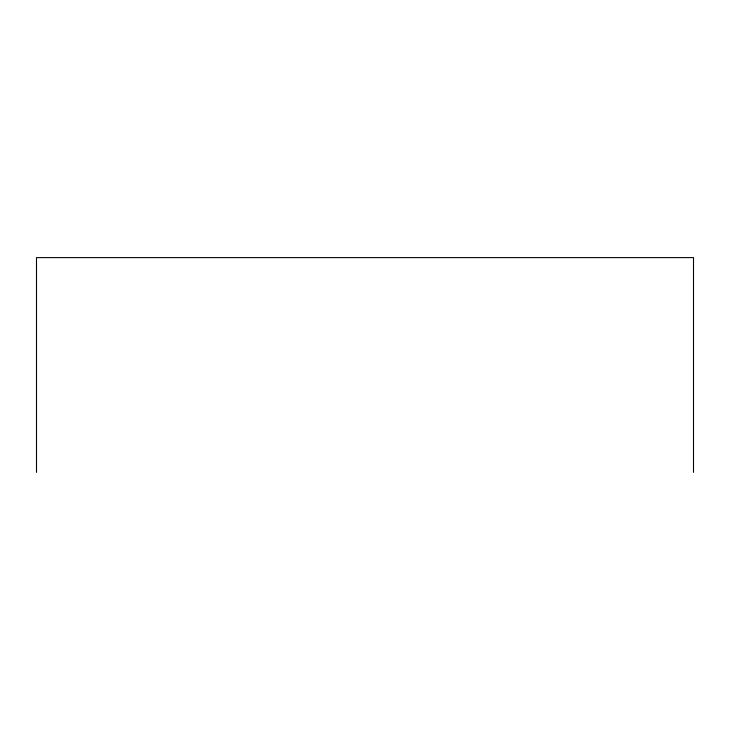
<?xml version="1.0" encoding="UTF-8"?>
<svg xmlns="http://www.w3.org/2000/svg" width="730" height="730" viewBox="0 0 730 730"><rect width="100%" height="100%" fill="white"/><g stroke="black" fill="none" stroke-linecap="round" stroke-linejoin="round"><path stroke-width="1.09" d="M693.5 472.392L693.5 257.608L36.5 257.608L36.5 472.392"/></g></svg>
